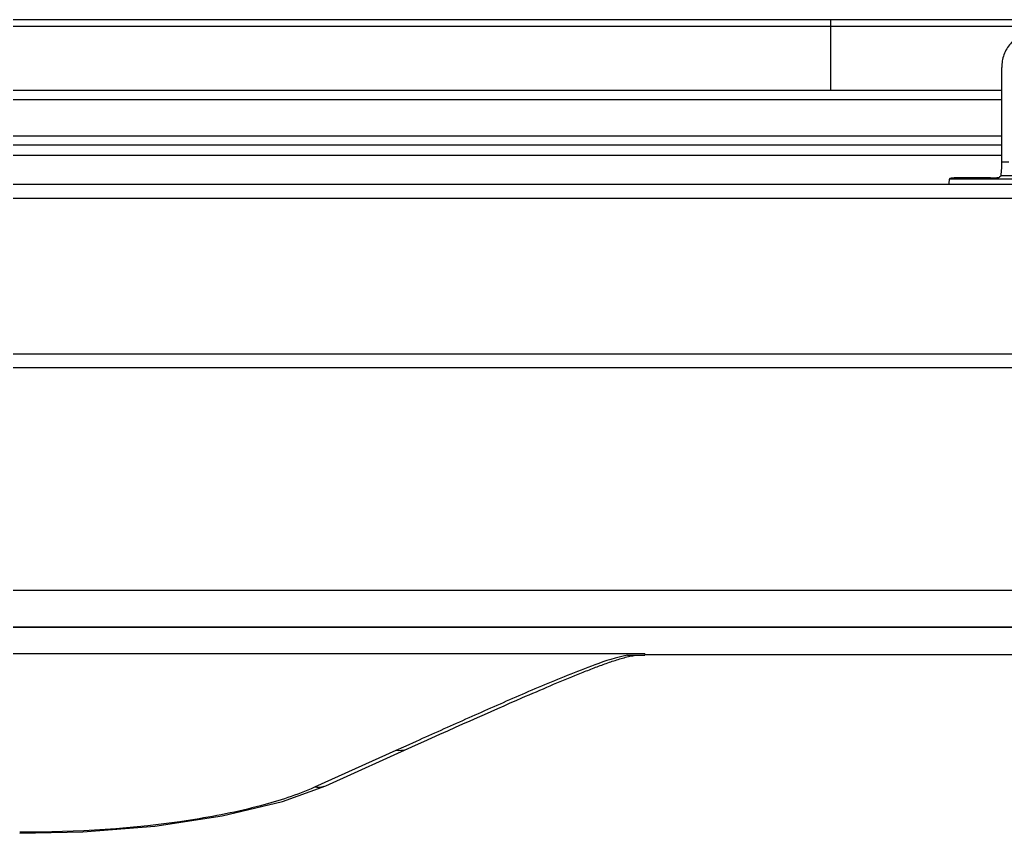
# Model space of a CAD drawing. Header units: millimetres. Extents: x -1686 to 4120, y -1850 to 2563.
# Drawn here: x 661.2 to 768.7, y -1811.9 to -1723.2 of the extents above; entities that cross this region are included whole.
import ezdxf

# ---------------------------------------------------------------- set-up
doc = ezdxf.new("R2010")
doc.units = ezdxf.units.MM
doc.header["$LTSCALE"] = 65.395
doc.layers.get('0').update_dxf_attribs({"linetype": 'CONTINUOUS'})
doc.layers.add('GEOM', color=7, linetype='CONTINUOUS')

msp = doc.modelspace()

# ---------------------------------------------------------------- linework, layer by layer
at = {"linetype": 'Continuous'}
for p, q in [((62.98, -1723.84), (787.78, -1723.84)), ((749.63, -1723.15), (749.63, -1730.85)), ((47.69, -1741.1), (805.88, -1741.1)), ((47.78, -1742.6), (805.78, -1742.6)), ((47.78, -1759.6), (805.78, -1759.6)), ((47.78, -1761.1), (805.78, -1761.1)), ((805.28, -1785.4), (48.28, -1785.4)), ((805.28, -1789.4), (48.28, -1789.4))]:
    msp.add_line(p, q, dxfattribs=at)
at = {"layer": 'GEOM', "linetype": 'Continuous'}
for p, q in [((853.88, -1723.15), (35.08, -1723.15)), ((768.32, -1738.68), (768.32, -1728.35)), ((102.53, -1730.85), (768.32, -1730.85)), ((102.53, -1731.85), (768.32, -1731.85)), ((768.32, -1735.85), (102.53, -1735.85)), ((768.32, -1736.85), (102.53, -1736.85)), ((768.32, -1737.95), (102.53, -1737.95)), ((769.1, -1738.68), (768.32, -1738.68)), ((762.66, -1740.47), (762.6, -1740.53)), ((805.45, -1740.53), (762.6, -1740.53)), ((767.08, -1740.39), (764.16, -1740.39)), ((768.24, -1740.18), (768.08, -1740.34)), ((771.48, -1740.18), (768.24, -1740.18)), ((806.39, -1789.44), (47.17, -1789.44)), ((729.38, -1792.31), (121.38, -1792.31)), ((727.47, -1792.47), (729.38, -1792.47)), ((729.38, -1792.31), (729.38, -1792.47)), ((809.85, -1792.42), (729.38, -1792.42)), ((721.05, -1794.96), (721.4, -1794.82)), ((721.4, -1794.82), (721.75, -1794.67)), ((718.3, -1796.12), (718.67, -1795.96)), ((718.67, -1795.96), (719.05, -1795.8)), ((719.05, -1795.8), (719.42, -1795.64)), ((719.42, -1795.64), (719.78, -1795.49)), ((720.33, -1795.26), (720.69, -1795.11)), ((720.69, -1795.11), (721.05, -1794.96)), ((715.96, -1797.13), (716.36, -1796.95)), ((716.36, -1796.95), (716.76, -1796.78)), ((716.76, -1796.78), (717.15, -1796.61)), ((717.15, -1796.61), (717.54, -1796.45)), ((717.54, -1796.45), (717.92, -1796.28)), ((717.92, -1796.28), (718.3, -1796.12)), ((713.33, -1798.28), (714.02, -1797.98)), ((714.02, -1797.98), (714.69, -1797.68)), ((714.69, -1797.68), (715.34, -1797.4)), ((715.34, -1797.4), (715.96, -1797.13)), ((711.11, -1799.27), (711.87, -1798.93)), ((711.87, -1798.93), (712.61, -1798.6)), ((712.61, -1798.6), (713.33, -1798.28)), ((708.71, -1800.33), (709.53, -1799.97)), ((709.53, -1799.97), (710.33, -1799.61)), ((710.33, -1799.61), (711.11, -1799.27)), ((706.14, -1801.49), (707.02, -1801.09)), ((707.02, -1801.09), (707.88, -1800.71)), ((707.88, -1800.71), (708.71, -1800.33)), ((694.55, -1806.72), (704.34, -1802.3)), ((703.29, -1802.38), (702.2, -1802.87)), ((704.41, -1801.87), (703.29, -1802.38)), ((704.34, -1802.3), (705.25, -1801.89)), ((705.25, -1801.89), (706.14, -1801.49)), ((702.2, -1802.87), (693.32, -1806.88)), ((689.82, -1808.44), (694.56, -1806.71))]:
    msp.add_line(p, q, dxfattribs=at)
for points in [[(725.5, -1793.24), (725.66, -1793.19), (725.82, -1793.13), (725.99, -1793.08), (726.15, -1793.03), (726.31, -1792.98), (726.47, -1792.93), (726.63, -1792.88), (726.79, -1792.83), (726.95, -1792.78), (727.11, -1792.74), (727.27, -1792.7), (727.42, -1792.66)], [(727.42, -1792.66), (727.58, -1792.62), (727.74, -1792.58), (727.89, -1792.55), (728.05, -1792.52), (728.21, -1792.49), (728.32, -1792.47)], [(721.75, -1794.67), (722.11, -1794.53), (722.28, -1794.46), (722.45, -1794.39), (722.63, -1794.32), (722.8, -1794.25), (722.97, -1794.18), (723.14, -1794.12), (723.32, -1794.05), (723.49, -1793.98), (723.66, -1793.92), (723.83, -1793.85), (724, -1793.79), (724.17, -1793.72), (724.33, -1793.66), (724.5, -1793.6), (724.67, -1793.54), (724.84, -1793.48), (725, -1793.42), (725.17, -1793.36), (725.33, -1793.3), (725.5, -1793.24)], [(719.78, -1795.49), (720.15, -1795.34), (720.33, -1795.26)], [(661.16, -1811.89), (668.04, -1811.73), (675.91, -1811.1), (683.27, -1810), (689.82, -1808.44)]]:
    msp.add_lwpolyline(points, dxfattribs=at)
msp.add_arc((693.69, -1804.82), 2.09, 288.3746, 294.3193, dxfattribs=at)
for centre, major_axis, start_param, end_param in [((768.24, -1738.68), (0, 1.5), -3.089233, -1.570796), ((762.61, -1742.02), (0, 1.5), 0.05236, 0.901822), ((764.16, -1740.47), (1.5, 0), 1.570796, 3.089233), ((767.08, -1740.34), (1, 0), -1.570796, -0.05236)]:
    msp.add_ellipse(centre, major_axis=major_axis, ratio=0.052408, start_param=start_param, end_param=end_param, dxfattribs=at)
for points, knots in [([(771.67, -1724.4), (771.21, -1724.48), (770.31, -1724.8), (769.21, -1725.71), (768.48, -1726.94), (768.32, -1727.88), (768.32, -1728.35)], [0, 0, 0, 0, 0.250004, 0.500006, 0.750004, 1, 1, 1, 1]), ([(727.47, -1792.47), (726.26, -1792.7), (724.06, -1793.44), (720.01, -1795.01), (715.32, -1797.02), (709.83, -1799.45), (706.21, -1801.07), (704.41, -1801.87)], [0, 0, 0, 0, 0.14822, 0.277586, 0.523007, 0.762619, 1, 1, 1, 1]), ([(693.32, -1806.88), (691.43, -1807.73), (686.95, -1809.16), (676.25, -1811.25), (667.39, -1811.79), (661.16, -1811.79)], [0, 0, 0, 0, 0.189992, 0.429016, 1, 1, 1, 1])]:
    msp.add_open_spline(points, degree=3, knots=knots, dxfattribs=at)
for points in [[(703.43, -1802.71), (703.06, -1802.88), (702.61, -1802.93), (702.2, -1802.87)], [(694.35, -1806.79), (694.02, -1806.9), (693.66, -1806.93), (693.32, -1806.88)]]:
    msp.add_open_spline(points, degree=3, dxfattribs=at)

doc.saveas('drawing.dxf')
